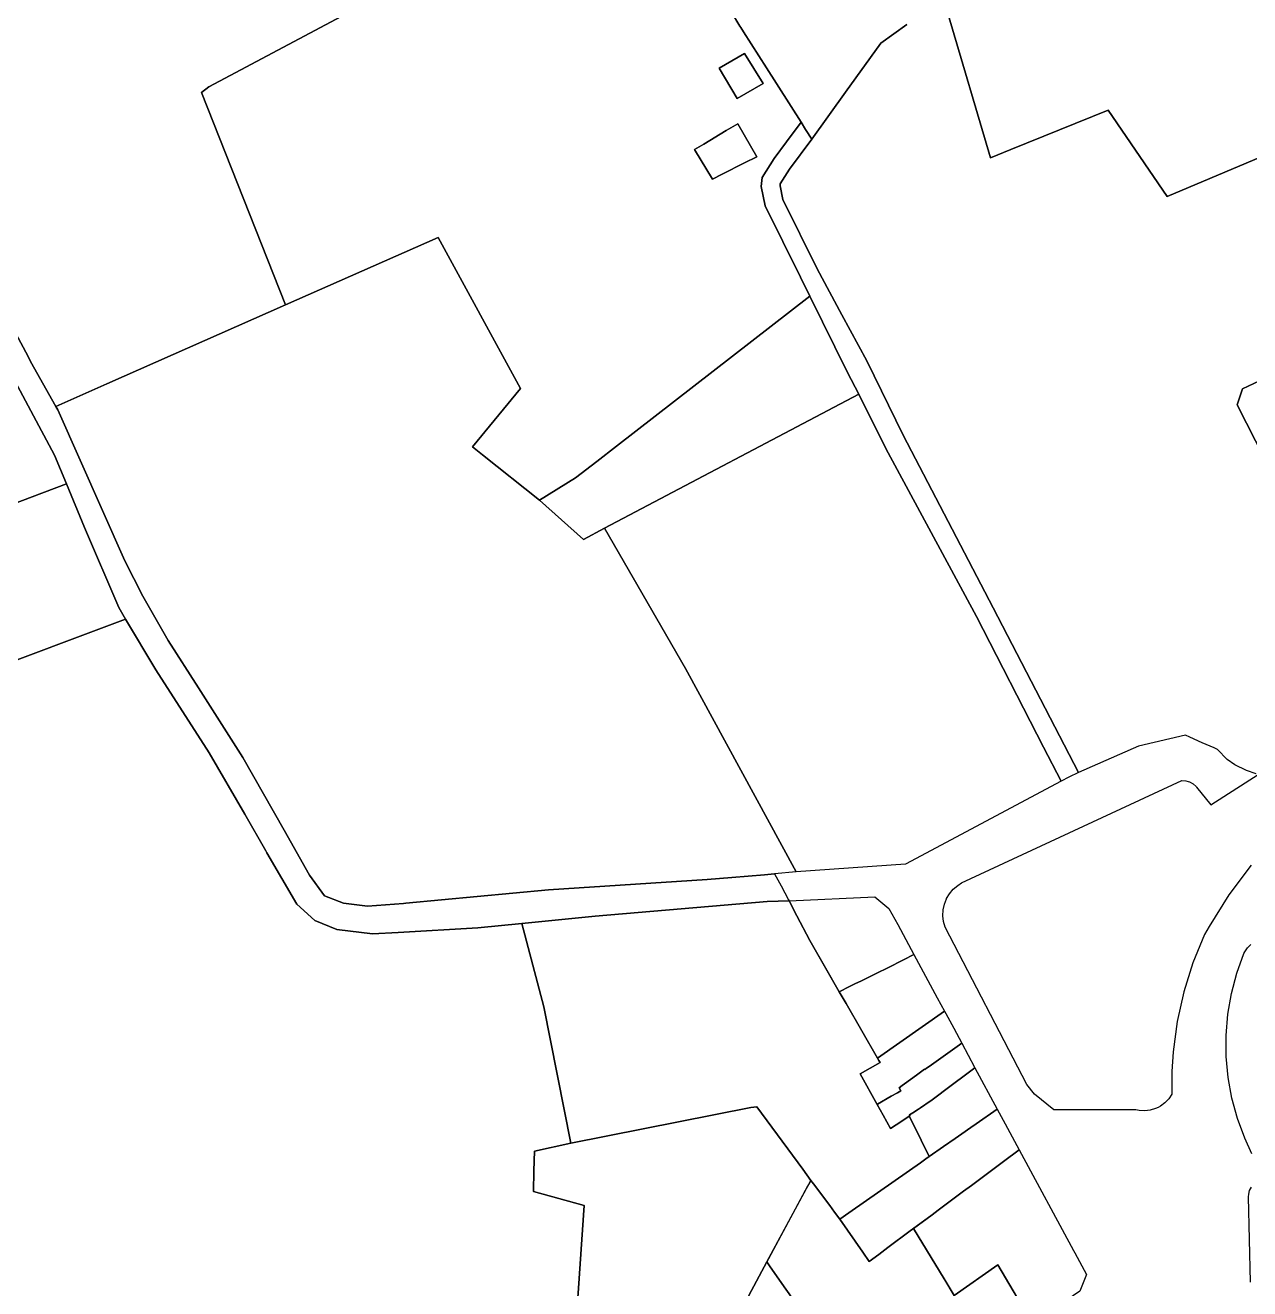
# Model space of a CAD drawing. Header units: metres. Extents: x 3 to 1027712, y 40 to 4430649.
# Drawn here: x 509900.5 to 510162.5, y 4411466.6 to 4411737 of the extents above; entities that cross this region are included whole.
import ezdxf

# ---------------------------------------------------------------- set-up
doc = ezdxf.new("R2010")
doc.units = ezdxf.units.M
doc.header["$MEASUREMENT"] = 0
doc.layers.add('A.ES.SDGC.CP.07003.cadastralparcel — CadastralParcel', color=1, linetype='Continuous')

msp = doc.modelspace()

# ---------------------------------------------------------------- linework, layer by layer
at = {"layer": 'A.ES.SDGC.CP.07003.cadastralparcel — CadastralParcel', "color": 7, "linetype": 'Continuous', "flags": 128}
for points in [[(510030.69, 4411772.14), (509939.77, 4411723.81), (509938.22, 4411722.59), (509956.17, 4411677.14), (509956.17, 4411677.14), (509917.97, 4411660.24), (509907.07, 4411655.42), (509901.66, 4411665.04), (509901.19, 4411665.92), (509895.69, 4411676.37), (509893.02, 4411681.43), (509889.89, 4411687.12), (509888.27, 4411690.06), (509880.06, 4411702.14), (509867.27, 4411723.85), (509861.22, 4411734.42), (509854.96, 4411746.07)], [(510046.29, 4411748.81), (510053.43, 4411736.77), (510053.59, 4411736.5), (510054.17, 4411735.59), (510059.09, 4411727.86), (510066.5, 4411716.23), (510063.41, 4411712.04), (510060.76, 4411708.47), (510058.18, 4411704.38), (510057.97, 4411702.45), (510058.83, 4411698.36), (510066.36, 4411683.1), (510068.38, 4411679.02), (510026.99, 4411646.91), (510022.8, 4411643.66), (510018.27, 4411640.14), (510010.55, 4411635.37), (509998.36, 4411645.04), (509996.2, 4411646.76), (510006.5, 4411659.25), (509988.84, 4411691.59), (509956.17, 4411677.14), (509938.22, 4411722.59), (509939.77, 4411723.81), (509939.77, 4411723.81), (510030.69, 4411772.14)], [(510279.79, 4411752.57), (510254.72, 4411734.99), (510209.37, 4411703.19), (510202.28, 4411698.22), (510187.74, 4411718.43), (510144.84, 4411700.33), (510132.24, 4411718.82), (510111.39, 4411710.35), (510107.05, 4411708.59), (510098, 4411739.27)], [(510089.12, 4411737.13), (510083.6, 4411733.14), (510075.99, 4411722.68), (510068.8, 4411712.61), (510067.49, 4411714.67), (510066.5, 4411716.23), (510059.09, 4411727.86), (510059.09, 4411727.86), (510054.17, 4411735.59), (510053.59, 4411736.5), (510053.43, 4411736.77), (510046.29, 4411748.81)], [(510098, 4411739.27), (510107.05, 4411708.59), (510111.39, 4411710.35), (510132.24, 4411718.82), (510144.84, 4411700.33), (510187.74, 4411718.43)], [(510163.9, 4411576.81), (510161.8, 4411577.49), (510159.34, 4411578.74), (510157.67, 4411579.89), (510155.58, 4411582.03), (510154.87, 4411582.34), (510152.36, 4411583.46), (510149.7, 4411584.63), (510148.78, 4411585.04), (510138.7, 4411582.69), (510125.88, 4411577.1), (510107.59, 4411612.35), (510107.59, 4411612.35), (510088.34, 4411649.25), (510080.59, 4411665.15), (510075.26, 4411675.02), (510069.95, 4411684.87), (510062.64, 4411699.68), (510062.01, 4411702.64), (510062.06, 4411703.02), (510064.07, 4411706.21), (510068.8, 4411712.61), (510075.99, 4411722.68), (510083.6, 4411733.14), (510089.12, 4411737.13)], [(509895.69, 4411676.37), (509901.19, 4411665.92), (509901.66, 4411665.04), (509907.07, 4411655.42), (509907.49, 4411654.68), (509921.8, 4411622.37), (509925.68, 4411614.82), (509931.08, 4411605.33), (509937.56, 4411595.19), (509947.06, 4411580.3), (509955.91, 4411564.76), (509961.34, 4411555.15), (509964.52, 4411550.7), (509968.64, 4411549.12), (509973.73, 4411548.48), (509981.46, 4411549.08), (509981.98, 4411549.12), (510012.47, 4411551.97), (510046.45, 4411554.19), (510051.67, 4411554.62), (510058.69, 4411555.19), (510060.84, 4411555.37), (510062.23, 4411552.81), (510063.83, 4411549.87), (510063.95, 4411549.64), (510059.29, 4411549.48), (510022.47, 4411546.37), (510006.76, 4411544.79), (509997.38, 4411543.84), (509980.32, 4411542.88), (509974.84, 4411542.57), (509967.21, 4411543.52), (509962.45, 4411545.42), (509958.64, 4411548.91), (509952.22, 4411559.91), (509951.97, 4411560.34), (509947.47, 4411568.15), (509939.9, 4411581.28), (509928.47, 4411599.05), (509921.99, 4411609.92), (509920.53, 4411612.38), (509913.23, 4411629.51), (509909.36, 4411638.82), (509906.81, 4411644.96), (509896.65, 4411663.99)], [(510165.77, 4411661.49), (510160.96, 4411659.18), (510159.81, 4411655.72), (510177.48, 4411621.02)], [(509858.98, 4411586.27), (509921.99, 4411609.92), (509928.47, 4411599.05), (509939.9, 4411581.28), (509947.47, 4411568.15), (509951.97, 4411560.34), (509952.22, 4411559.91), (509958.64, 4411548.91), (509962.45, 4411545.42), (509967.21, 4411543.52), (509974.84, 4411542.57), (509980.32, 4411542.88), (509997.38, 4411543.84), (510006.76, 4411544.79), (510011.51, 4411526.92), (510017.26, 4411497.74), (510009.49, 4411496.08), (510009.37, 4411491.84), (510009.25, 4411487.42), (510020.07, 4411484.4), (510015.83, 4411422.05)], [(510162.8, 4411557.29), (510158.02, 4411550.91), (510153.82, 4411544.14), (510152.86, 4411542.41), (510150.36, 4411536.38), (510148.39, 4411530.15), (510146.97, 4411523.77), (510146.11, 4411517.3), (510145.86, 4411513.14), (510145.82, 4411510.77), (510145.86, 4411508.24), (510145.18, 4411507.26), (510144.36, 4411506.42), (510143.4, 4411505.72), (510142.88, 4411505.43), (510142.34, 4411505.2), (510141.21, 4411504.86), (510140.04, 4411504.72), (510138.86, 4411504.77), (510138.15, 4411504.91), (510120.62, 4411504.91), (510116.42, 4411508.24), (510114.84, 4411510.34), (510097.31, 4411543.98), (510096.98, 4411545.19), (510096.85, 4411546.43), (510096.92, 4411547.68), (510097.18, 4411548.91), (510097.64, 4411550.07), (510097.66, 4411550.12), (510098.28, 4411551.15), (510099.08, 4411552.11), (510100.02, 4411552.93), (510100.82, 4411553.45), (510147.96, 4411575.35), (510148.82, 4411575.31), (510149.36, 4411575.18), (510149.64, 4411575.07), (510150.39, 4411574.65), (510151.02, 4411574.06), (510151.11, 4411573.95), (510154.2, 4411570.18), (510164.32, 4411576.64)], [(510162.97, 4411495.51), (510161.44, 4411498.82), (510159.88, 4411503.05), (510158.7, 4411507.4), (510157.89, 4411511.84), (510157.48, 4411516.33), (510157.45, 4411520.56), (510157.46, 4411520.84), (510157.83, 4411525.34), (510158.6, 4411529.78), (510159.75, 4411534.14), (510161.27, 4411538.39), (510161.44, 4411538.73), (510162.02, 4411539.58), (510162.76, 4411540.31)], [(510015.83, 4411422.05), (510020.07, 4411484.4), (510009.25, 4411487.42), (510009.37, 4411491.84), (510009.49, 4411496.08), (510017.26, 4411497.74), (510055.77, 4411505.41), (510057.03, 4411505.57), (510066.86, 4411492.19), (510066.86, 4411492.19), (510068.6, 4411489.82), (510067.91, 4411488.55), (510059.53, 4411473.02), (510059.18, 4411472.36), (510055.31, 4411465.2)], [(510073.79, 4411451.61), (510062.41, 4411467.77), (510059.76, 4411471.53), (510059.18, 4411472.36), (510068.6, 4411489.82), (510069.18, 4411489.07), (510072.63, 4411484.42), (510073.65, 4411483.04), (510074.78, 4411481.52), (510079.74, 4411474.42), (510081.1, 4411472.47), (510083.13, 4411473.98), (510085.09, 4411475.44), (510089.86, 4411478.99), (510090.57, 4411479.51), (510097.12, 4411468.74), (510099.29, 4411465.17), (510108.63, 4411471.76), (510116.11, 4411459.04)], [(510162.69, 4411468.05), (510162.26, 4411486.31), (510162.28, 4411486.84), (510162.47, 4411487.64), (510162.85, 4411488.37)]]:
    msp.add_lwpolyline(points, dxfattribs=at)
for points in [[(510054.42, 4411730.93), (510058.37, 4411724.52), (510052.81, 4411721.32), (510048.98, 4411727.78), (510054.42, 4411730.93)], [(510054.42, 4411730.93), (510048.98, 4411727.78), (510052.81, 4411721.32), (510058.37, 4411724.52), (510054.42, 4411730.93)], [(510052.99, 4411715.9), (510057.03, 4411708.83), (510054.41, 4411707.51), (510049.61, 4411705.1), (510047.56, 4411704.06), (510043.72, 4411710.38), (510045.68, 4411711.55), (510050.5, 4411714.42), (510052.99, 4411715.9)], [(510052.99, 4411715.9), (510050.5, 4411714.42), (510045.68, 4411711.55), (510043.72, 4411710.38), (510047.56, 4411704.06), (510049.61, 4411705.1), (510054.41, 4411707.51), (510057.03, 4411708.83), (510052.99, 4411715.9)], [(510066.36, 4411683.1), (510058.83, 4411698.36), (510057.97, 4411702.45), (510058.18, 4411704.38), (510060.76, 4411708.47), (510063.41, 4411712.04), (510066.5, 4411716.23), (510067.49, 4411714.67), (510068.8, 4411712.61), (510064.07, 4411706.21), (510062.06, 4411703.02), (510062.01, 4411702.64), (510062.64, 4411699.68), (510069.95, 4411684.87), (510075.26, 4411675.02), (510080.59, 4411665.15), (510088.34, 4411649.25), (510107.59, 4411612.35), (510125.88, 4411577.1), (510123.81, 4411576.06), (510122.13, 4411575.22), (510118.39, 4411582.51), (510104.05, 4411610.49), (510084.68, 4411646.39), (510078.84, 4411658), (510076.47, 4411662.67), (510068.38, 4411679.02), (510066.36, 4411683.1)], [(510024.47, 4411629.39), (510041.81, 4411599.35), (510065.43, 4411555.8), (510060.84, 4411555.37), (510058.69, 4411555.19), (510051.67, 4411554.62), (510046.45, 4411554.19), (510012.47, 4411551.97), (509981.98, 4411549.12), (509981.46, 4411549.08), (509973.73, 4411548.48), (509968.64, 4411549.12), (509964.52, 4411550.7), (509961.34, 4411555.15), (509955.91, 4411564.76), (509947.06, 4411580.3), (509937.56, 4411595.19), (509931.08, 4411605.33), (509925.68, 4411614.82), (509921.8, 4411622.37), (509907.49, 4411654.68), (509907.07, 4411655.42), (509917.97, 4411660.24), (509956.17, 4411677.14), (509988.84, 4411691.59), (510006.5, 4411659.25), (509996.2, 4411646.76), (509998.36, 4411645.04), (510010.55, 4411635.37), (510019.99, 4411626.96), (510024.47, 4411629.39)], [(509794.54, 4411600.61), (509792.65, 4411604.26), (509786.93, 4411601.7), (509779.75, 4411613.92), (509779.22, 4411614.83), (509783.79, 4411616.83), (509782.42, 4411621.06), (509772.96, 4411650.26), (509794.32, 4411658.04), (509800.42, 4411660.34), (509881.76, 4411691.07), (509884.58, 4411686.83), (509896.65, 4411663.99), (509906.81, 4411644.96), (509909.36, 4411638.82), (509848.43, 4411615.83), (509823.57, 4411606.45), (509817.79, 4411604.26), (509813.01, 4411602.16), (509810.81, 4411607.45), (509794.54, 4411600.61)], [(510177.48, 4411621.02), (510159.81, 4411655.72), (510160.96, 4411659.18), (510165.77, 4411661.49), (510213.83, 4411682.17), (510241.92, 4411643.14), (510241.59, 4411641.04), (510196.31, 4411603.18), (510189.46, 4411597.5), (510182.6, 4411610.97), (510177.48, 4411621.02)], [(510018.27, 4411640.14), (510022.8, 4411643.66), (510026.99, 4411646.91), (510068.38, 4411679.02), (510076.47, 4411662.67), (510078.84, 4411658), (510024.47, 4411629.39), (510019.99, 4411626.96), (510010.55, 4411635.37), (510018.27, 4411640.14)], [(510122.13, 4411575.22), (510088.87, 4411557.44), (510065.43, 4411555.8), (510041.81, 4411599.35), (510024.47, 4411629.39), (510078.84, 4411658), (510084.68, 4411646.39), (510104.05, 4411610.49), (510118.39, 4411582.51), (510122.13, 4411575.22)], [(509812.59, 4411578.01), (509806.48, 4411599.29), (509813.01, 4411602.16), (509817.79, 4411604.26), (509823.57, 4411606.45), (509848.43, 4411615.83), (509909.36, 4411638.82), (509913.23, 4411629.51), (509920.53, 4411612.38), (509921.99, 4411609.92), (509858.98, 4411586.27), (509843.79, 4411580.57), (509840.81, 4411577.95), (509838.26, 4411575.71), (509836.65, 4411574.29), (509820.14, 4411568.34), (509814.14, 4411576.01), (509812.59, 4411578.01)], [(510089.65, 4411503.53), (510090.46, 4411501.9), (510092.19, 4411498.41), (510093.93, 4411494.89), (510093.21, 4411494.39), (510092.07, 4411493.59), (510089.74, 4411491.96), (510076.74, 4411482.89), (510074.78, 4411481.52), (510073.65, 4411483.04), (510072.63, 4411484.42), (510069.18, 4411489.07), (510068.6, 4411489.82), (510066.86, 4411492.19), (510057.03, 4411505.57), (510055.77, 4411505.41), (510017.26, 4411497.74), (510011.51, 4411526.92), (510006.76, 4411544.79), (510022.47, 4411546.37), (510059.29, 4411549.48), (510063.95, 4411549.64), (510065.62, 4411546.43), (510068.39, 4411541.12), (510071.73, 4411535.31), (510074.69, 4411530.17), (510076.13, 4411527.67), (510082.85, 4411515.99), (510083.14, 4411515.49), (510083.4, 4411515.04), (510079.14, 4411512.59), (510082.78, 4411506.06), (510084.08, 4411503.75), (510085.67, 4411500.9), (510088.04, 4411502.45), (510089.65, 4411503.53)], [(510065.62, 4411546.43), (510063.95, 4411549.64), (510082.32, 4411550.45), (510082.71, 4411550.13), (510085.32, 4411548.01), (510087.18, 4411544.58), (510090.67, 4411538.12), (510088.44, 4411537.01), (510085.05, 4411535.32), (510082.7, 4411534.15), (510082.29, 4411533.95), (510079.43, 4411532.53), (510078.04, 4411531.84), (510076.9, 4411531.27), (510074.69, 4411530.17), (510068.39, 4411541.12), (510065.62, 4411546.43)], [(510082.85, 4411515.99), (510076.13, 4411527.67), (510074.69, 4411530.17), (510076.9, 4411531.27), (510078.04, 4411531.84), (510079.43, 4411532.53), (510082.29, 4411533.95), (510082.7, 4411534.15), (510085.05, 4411535.32), (510088.44, 4411537.01), (510090.67, 4411538.12), (510095.64, 4411528.9), (510097.19, 4411526), (510082.85, 4411515.99)], [(510083.4, 4411515.04), (510083.14, 4411515.49), (510082.85, 4411515.99), (510097.19, 4411526), (510097.47, 4411525.5), (510099.17, 4411522.36), (510100.9, 4411519.15), (510093.9, 4411514.2), (510093.35, 4411513.8), (510092.99, 4411513.54), (510092.92, 4411513.63), (510091.48, 4411512.56), (510090.41, 4411511.78), (510088.15, 4411510.12), (510087.49, 4411509.63), (510087.82, 4411508.97), (510087.12, 4411508.56), (510085.81, 4411507.81), (510082.86, 4411506.1), (510082.78, 4411506.06), (510079.14, 4411512.59), (510083.4, 4411515.04)], [(510103.65, 4411514.05), (510103.72, 4411513.91), (510096.9, 4411508.83), (510096.27, 4411508.35), (510094.26, 4411506.85), (510094.15, 4411506.77), (510092.03, 4411505.35), (510091.63, 4411505.08), (510090.42, 4411504.29), (510089.69, 4411503.81), (510089.8, 4411503.62), (510089.65, 4411503.53), (510088.04, 4411502.45), (510085.67, 4411500.9), (510084.08, 4411503.75), (510082.78, 4411506.06), (510082.86, 4411506.1), (510085.81, 4411507.81), (510087.12, 4411508.56), (510087.82, 4411508.97), (510087.49, 4411509.63), (510088.15, 4411510.12), (510090.41, 4411511.78), (510091.48, 4411512.56), (510092.92, 4411513.63), (510092.99, 4411513.54), (510093.35, 4411513.8), (510093.9, 4411514.2), (510100.9, 4411519.15), (510103.65, 4411514.05)], [(510103.72, 4411513.91), (510108.49, 4411505.07), (510103.96, 4411501.9), (510102.82, 4411501.11), (510100.91, 4411499.77), (510099.49, 4411498.78), (510096.99, 4411497.03), (510093.93, 4411494.89), (510092.19, 4411498.41), (510090.46, 4411501.9), (510089.65, 4411503.53), (510089.8, 4411503.62), (510089.69, 4411503.81), (510090.42, 4411504.29), (510091.63, 4411505.08), (510092.03, 4411505.35), (510094.15, 4411506.77), (510094.26, 4411506.85), (510096.27, 4411508.35), (510096.9, 4411508.83), (510103.72, 4411513.91)], [(510102.82, 4411501.11), (510103.96, 4411501.9), (510108.49, 4411505.07), (510110.2, 4411501.9), (510113.2, 4411496.35), (510109.8, 4411493.82), (510108.66, 4411492.97), (510102.95, 4411488.72), (510101.27, 4411487.47), (510099.25, 4411485.97), (510096.69, 4411484.07), (510095.85, 4411483.45), (510094.54, 4411482.47), (510089.86, 4411478.99), (510085.09, 4411475.44), (510083.13, 4411473.98), (510081.1, 4411472.47), (510079.74, 4411474.42), (510074.78, 4411481.52), (510076.74, 4411482.89), (510089.74, 4411491.96), (510092.07, 4411493.59), (510093.21, 4411494.39), (510093.93, 4411494.89), (510096.99, 4411497.03), (510099.49, 4411498.78), (510100.91, 4411499.77), (510102.82, 4411501.11)], [(510126.13, 4411466.14), (510124.81, 4411465.21), (510117.39, 4411459.95), (510116.76, 4411459.5), (510116.11, 4411459.04), (510108.63, 4411471.76), (510099.29, 4411465.17), (510097.27, 4411468.51), (510097.12, 4411468.74), (510090.57, 4411479.52), (510094.54, 4411482.47), (510095.85, 4411483.45), (510096.69, 4411484.07), (510099.25, 4411485.97), (510101.27, 4411487.47), (510102.95, 4411488.72), (510108.66, 4411492.97), (510109.8, 4411493.82), (510113.2, 4411496.35), (510124.81, 4411474.82), (510125.09, 4411474.3), (510127.58, 4411469.68), (510126.13, 4411466.14)], [(510055.81, 4411464.5), (510055.31, 4411465.2), (510059.18, 4411472.36), (510059.76, 4411471.53), (510062.41, 4411467.77), (510073.79, 4411451.61), (510074.12, 4411451.14), (510076.27, 4411448.03), (510079.44, 4411443.45), (510084.28, 4411436.46), (510079.63, 4411433.16), (510078.54, 4411432.39), (510073.57, 4411439.41), (510055.81, 4411464.5)]]:
    msp.add_lwpolyline(points, close=True, dxfattribs=at)

doc.saveas('drawing.dxf')
